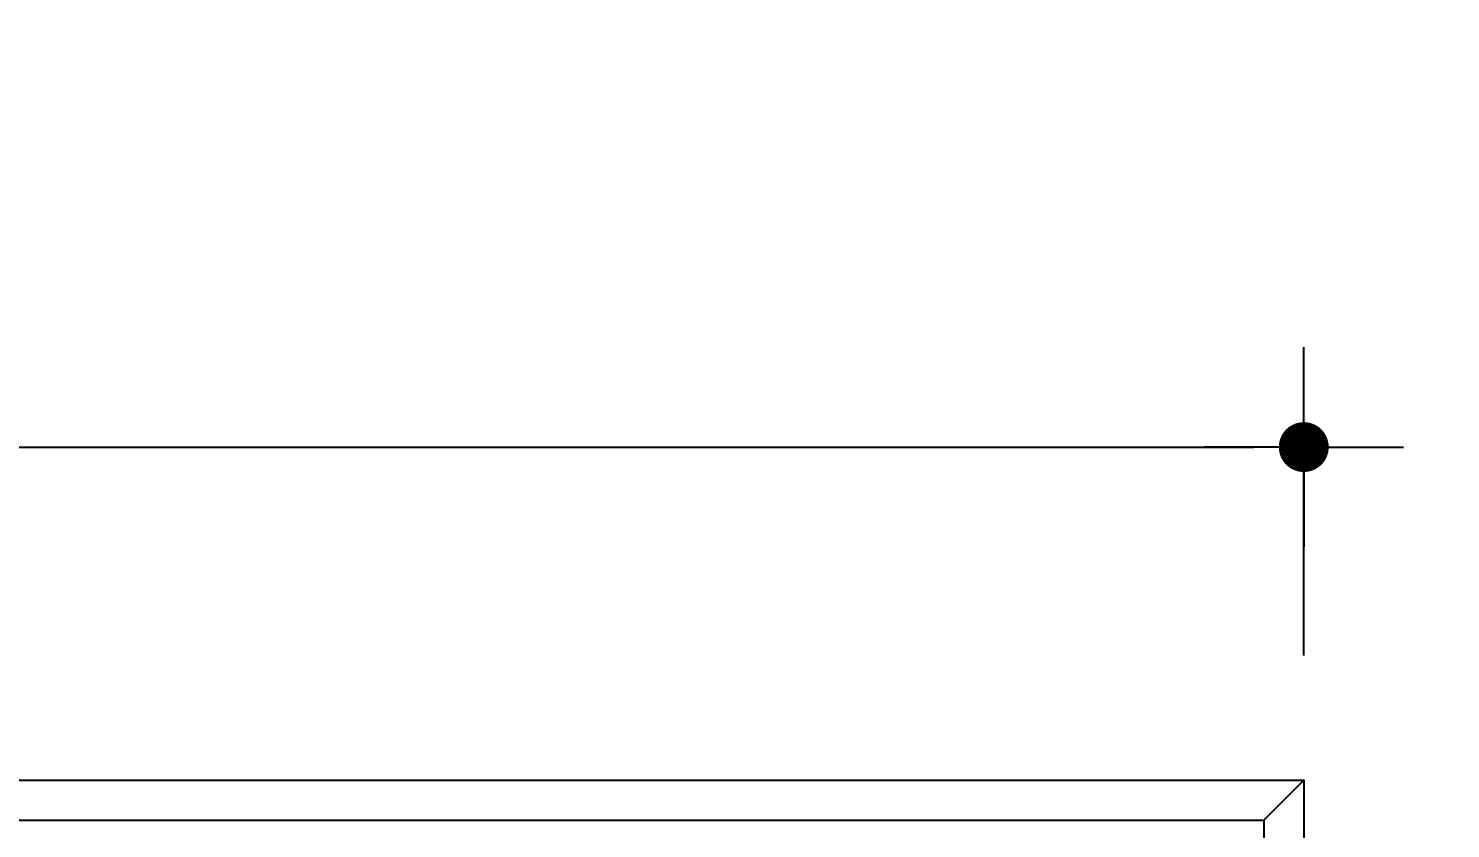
# Model space of a CAD drawing. Header units: millimetres. Extents: x 10297564 to 11610295, y -9287743 to -8409454.
# Drawn here: x 10672914 to 10676335, y -9188511 to -9186586 of the extents above; entities that cross this region are included whole.
import ezdxf

# ---------------------------------------------------------------- set-up
doc = ezdxf.new("R2010")
doc.units = ezdxf.units.MM
doc.header["$LTSCALE"] = 100
doc.layers.add('E1', color=1, linetype='Continuous')
doc.layers.add('TEXTLINE', color=1, linetype='Continuous')
doc.styles.add('HL-S1', font='DotumChe.ttf')
doc.dimstyles.new('HL-300', dxfattribs={"dimscale": 150, "dimtxt": 3, "dimasz": 0.8, "dimexe": 1.5, "dimexo": 2, "dimgap": 0.5, "dimtad": 1, "dimdec": 0, "dimzin": 0, "dimdsep": 46, "dimlunit": 6, "dimtxsty": 'HL-S1', "dimblk": 'HL-DOT', "dimcen": 1.5, "dimdle": 1.5, "dimclrd": 256, "dimclre": 256, "dimclrt": 3, "dimadec": 0, "dimazin": 0, "dimtfac": 1, "dimtdec": 0, "dimtix": 1, "dimtmove": 2, "dimatfit": 3, "dimldrblk": 'DOTSMALL', "dimfxl": 1.5, "dimtolj": 1, "dimtzin": 0, "dimlwd": -1, "dimarcsym": 0})

# ---------------------------------------------------------------- blocks, each defined once
blk = doc.blocks.new('635W')
blk.add_line((10687200.67, -10024179.21), (10687212.67, -10024167.21))
for points in [[(10686079.67, -10024167.21), (10687212.67, -10024167.21), (10687212.67, -10026631.21), (10686079.67, -10026631.21)], [(10686091.67, -10024179.21), (10687200.67, -10024179.21), (10687200.67, -10026619.21), (10686091.67, -10026619.21)]]:
    blk.add_lwpolyline(points, close=True)
blk = doc.blocks.new('HL-DOT')
at = {"color": 0, "linetype": 'ByBlock'}
for q in [(0, 2), (-2, 0), (0, -2), (2, 0)]:
    blk.add_line((0, 0), q, dxfattribs=at)
at = {"color": 0, "linetype": 'ByBlock', "const_width": 0.5}
blk.add_lwpolyline([(-0.25, 0, 1), (0.25, 0, 1)], format="xyb", close=True, dxfattribs=at)
blk = doc.blocks.new('*D900')
at = {"layer": 'defpoints', "color": 0, "linetype": 'Continuous', "ltscale": 2, "transparency": 16777216}
for p in [(10675982, -9187593), (10666896.1, -9188394.3), (10675982, -9188394.3)]:
    blk.add_point(p, dxfattribs=at)
at = {"layer": 'E1', "linetype": 'Continuous', "lineweight": -2, "ltscale": 2, "transparency": 16777216}
for p, q in [((10666896.1, -9188094.3), (10666896.1, -9187368)), ((10675982, -9188094.3), (10675982, -9187368))]:
    blk.add_line(p, q, dxfattribs=at)
at = {"layer": 'E1', "ltscale": 2, "transparency": 16777216}
blk.add_line((10667016.1, -9187593), (10675862, -9187593), dxfattribs=at)
at = {"layer": 'E1', "linetype": 'Continuous', "ltscale": 2, "transparency": 16777216, "xscale": 120, "yscale": 120, "zscale": 120, "rotation": 180}
blk.add_blockref('HL-DOT', (10666896.1, -9187593), dxfattribs=at)
at = {"layer": 'E1', "linetype": 'Continuous', "ltscale": 2, "transparency": 16777216, "xscale": 120, "yscale": 120, "zscale": 120}
blk.add_blockref('HL-DOT', (10675982, -9187593), dxfattribs=at)
at = {"layer": 'E1', "color": 3, "linetype": 'Continuous', "ltscale": 2, "transparency": 16777216, "insert": (10671439, -9187250.1), "char_height": 450, "attachment_point": 5, "style": 'HL-S1'}
blk.add_mtext('\\A1;1,133', dxfattribs=at)
blk = doc.blocks.new('_DotSmall')
at = {"color": 0, "linetype": 'ByBlock', "const_width": 0.5}
blk.add_lwpolyline([(-0.0625, 0, 1), (0.0625, 0, 1)], format="xyb", close=True, dxfattribs=at)

msp = doc.modelspace()

# ---------------------------------------------------------------- wipeouts: each hides what was drawn before it
at = {"linetype": 'ByBlock'}
msp.add_wipeout([(10661157.3, -9184124), (10708842.1, -9184124), (10708842.1, -9214922.7), (10661157.3, -9214922.7)], dxfattribs=at).dxf.layer = 'TEXTLINE'

# ---------------------------------------------------------------- next in the draw order: block references
at = {"linetype": 'Continuous', "xscale": 8.019360487611644, "yscale": 8.019360487611644, "zscale": 8.019360487611644}
msp.add_blockref('635W', (-75028629, 71199016.2), dxfattribs=at)

# ---------------------------------------------------------------- next in the draw order: dimensions: what is measured, and where the dimension line sits
at = {"layer": 'E1', "linetype": 'Continuous', "ltscale": 2}
dim = msp.add_linear_dim(base=(10675982, -9187593), p1=(10666896.1, -9188394.3), p2=(10675982, -9188394.3), text='1,133', dimstyle='HL-300', dxfattribs=at)
dim.commit()
dim.dimension.update_dxf_attribs({"geometry": '*D900', "text_midpoint": (10671439, -9187250.1)})

doc.saveas('drawing.dxf')
